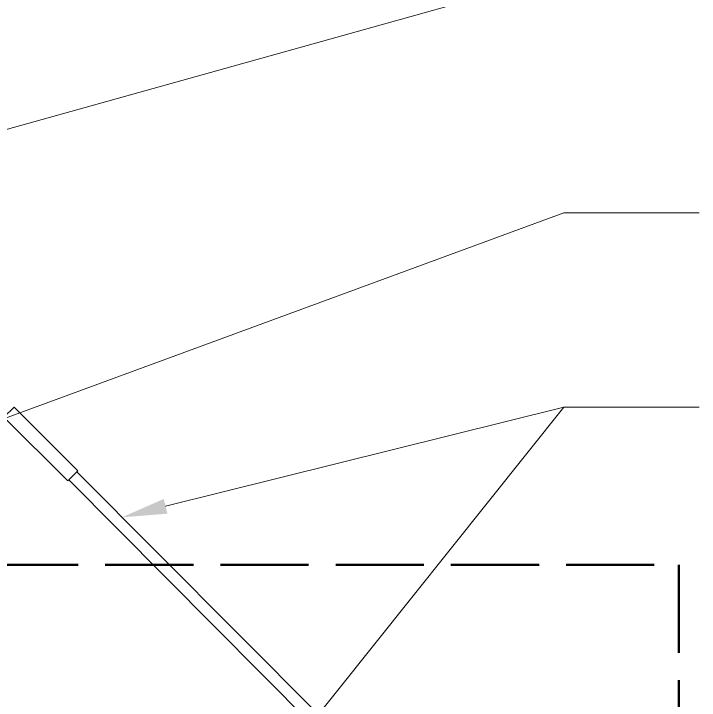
# Model space of a CAD drawing. Header units: inches. Extents: x 5 to 516, y -193 to 129.
# Drawn here: x 107.883 to 110.413, y -179.655 to -177.12 of the extents above; entities that cross this region are included whole.
import ezdxf

# ---------------------------------------------------------------- set-up
doc = ezdxf.new("R2010")
doc.units = ezdxf.units.IN
doc.header["$MEASUREMENT"] = 0
doc.linetypes.add('PDF_IMPORT', pattern=[1, 0.8, -0.2])
doc.layers.add('PDF8_Geometry', color=7, linetype='Continuous')
doc.layers.add('PDF8_Solid Fills', color=7, linetype='Continuous')

msp = doc.modelspace()

# ---------------------------------------------------------------- linework, layer by layer
at = {"layer": 'PDF8_Geometry', "linetype": 'PDF_IMPORT', "lineweight": 50, "ltscale": 0.406667}
msp.add_lwpolyline([(110.3377397, -179.1546714), (110.3377397, -180.9780051), (105.35774, -180.9780041), (105.3577396, -176.9124485), (107.3699617, -176.9124486), (107.3699615, -179.1546706), (110.3377402, -179.1546714)], dxfattribs=at)
at = {"layer": 'PDF8_Geometry', "lineweight": 15}
for points in [[(107.2810728, -177.7068936), (109.9132952, -176.971338), (110.4132953, -176.971338)], [(106.3177402, -179.1768938), (109.9132961, -177.8546715), (110.4132961, -177.8546715)], [(108.119962, -178.8080049), (108.0821842, -178.8446715), (107.8466286, -178.6091159), (107.8844064, -178.5724493)], [(108.1199621, -178.8080052), (107.8844065, -178.5724496)], [(108.4432953, -178.9380045), (109.9132954, -178.5724489), (110.4132954, -178.5724489)], [(108.9332958, -179.8002267), (109.9132958, -178.5724488)], [(108.9799621, -179.740227), (109.0099621, -179.710227), (108.1155176, -178.811338)], [(108.9799617, -179.7402269), (108.0866282, -178.8413379)]]:
    msp.add_lwpolyline(points, dxfattribs=at)
at = {"layer": 'PDF8_Solid Fills', "lineweight": 50, "transparency": 33554559}
msp.add_solid([(108.4499617, -178.9657822), (108.2821839, -178.9791156), (108.4366284, -178.9113378)], dxfattribs=at)

doc.saveas('drawing.dxf')
